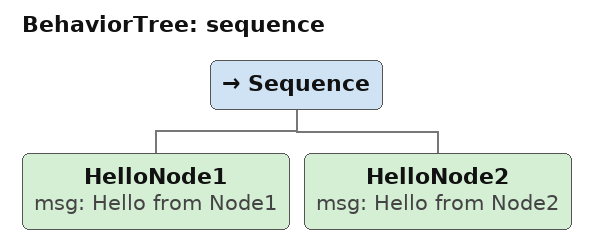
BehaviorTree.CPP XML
<?xml version="1.0" encoding="UTF-8"?>
<root BTCPP_format="4">
    <BehaviorTree ID="sequence">
        <Sequence>
            <HelloNode1 msg="Hello from Node1" />
            <HelloNode2 msg="Hello from Node2" />
        </Sequence>
    </BehaviorTree>
</root>
